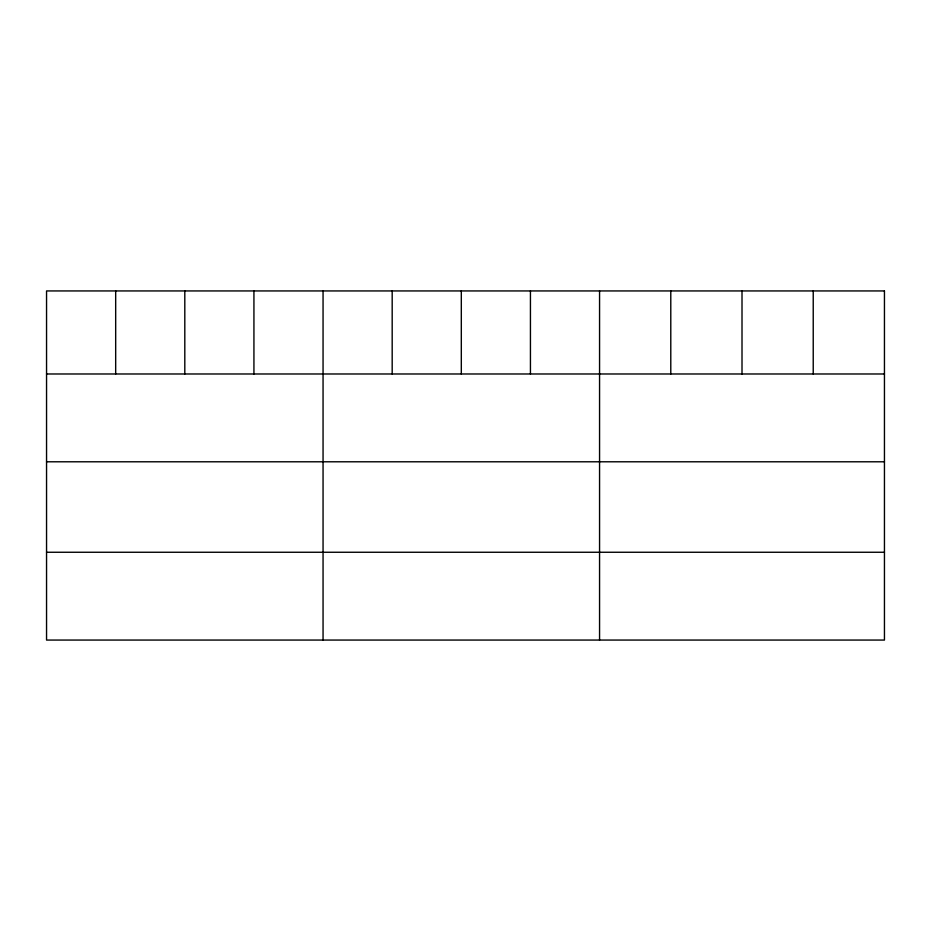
<?xml version="1.0" encoding="UTF-8"?>
<svg xmlns="http://www.w3.org/2000/svg" width="931" height="931" viewBox="0 0 931 931"><rect width="100%" height="100%" fill="white"/><g stroke="black" fill="none" stroke-linecap="round" stroke-linejoin="round"><path stroke-width="1.4" d="M46.55 373.983L884.45 373.983M46.55 461.788L884.45 461.788M46.55 552.258L884.45 552.258M813.228 290.938L813.228 373.983M742.007 290.938L742.007 373.983M670.785 290.938L670.785 373.983M599.564 290.938L599.564 640.062M530.437 290.938L530.437 373.983M461.31 290.938L461.31 373.983M392.184 290.938L392.184 373.983M323.057 290.938L323.057 640.062M253.93 290.938L253.93 373.983M184.804 290.938L184.804 373.983M115.677 290.938L115.677 373.983M884.45 290.938L46.55 290.938L46.55 640.062L884.45 640.062L884.45 290.938"/></g></svg>
